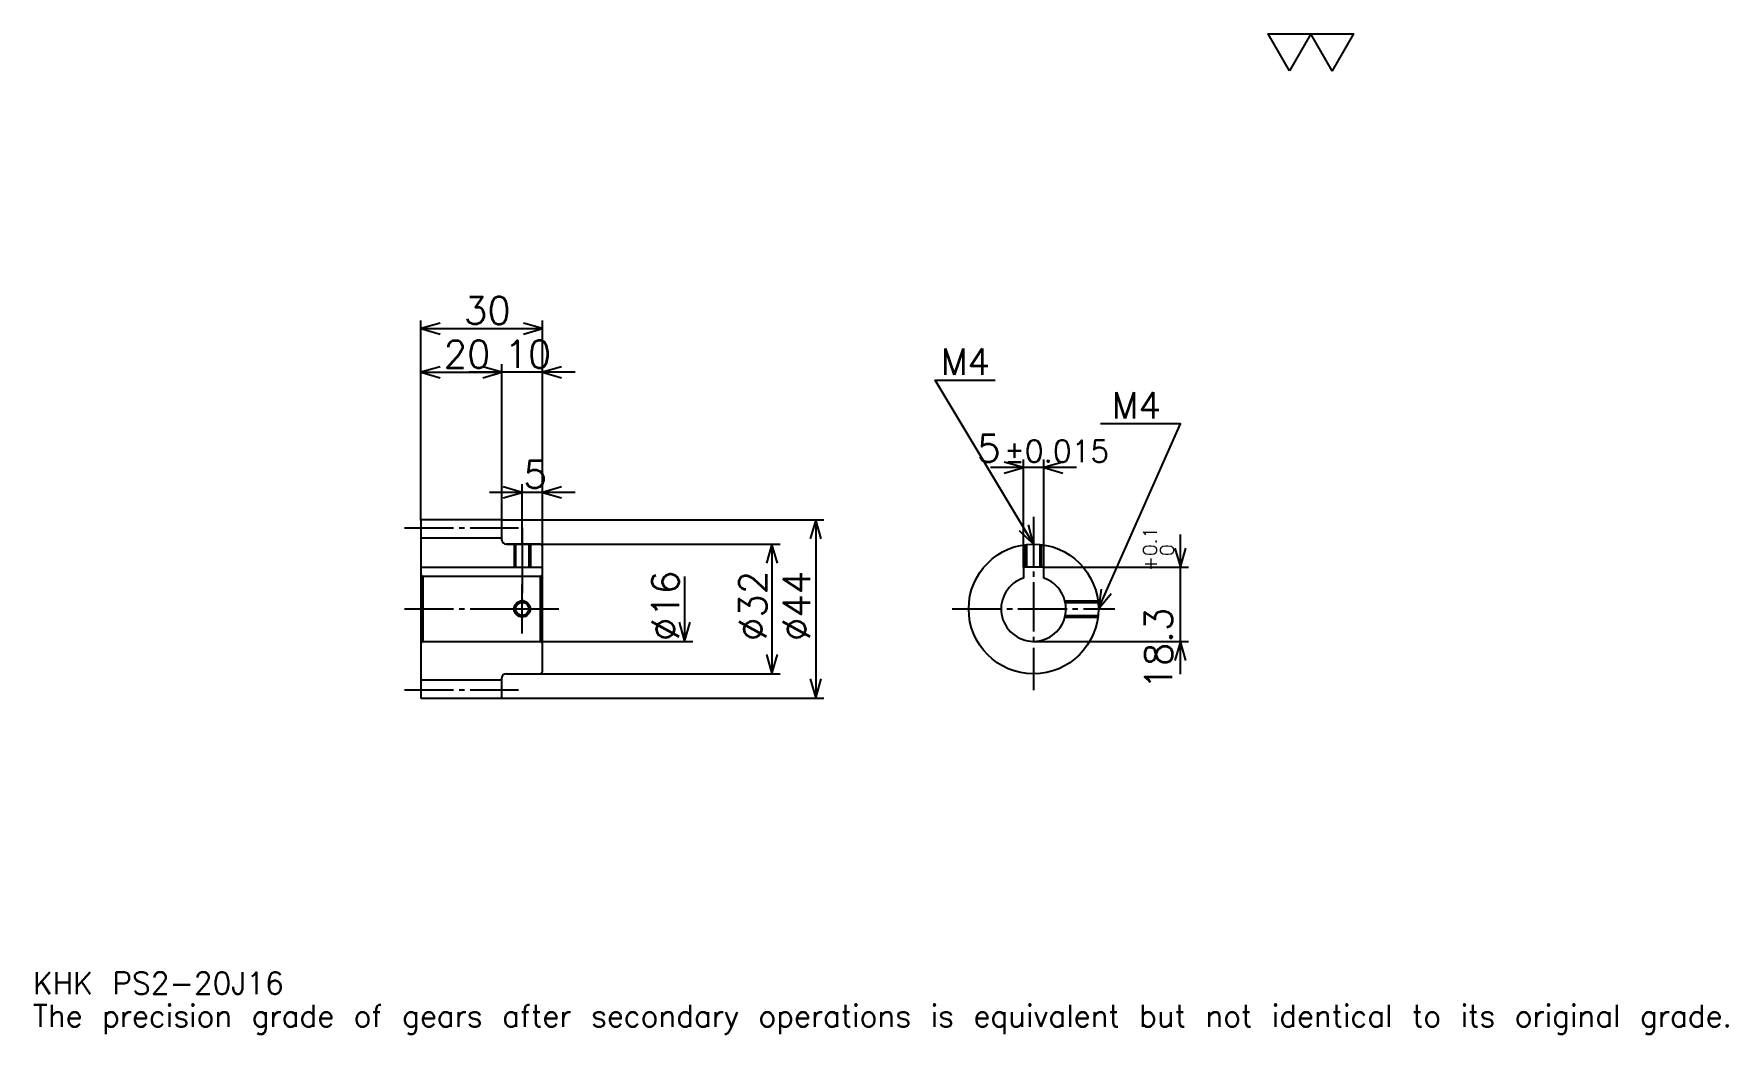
# Model space of a CAD drawing. Extents: x 14 to 432, y 5 to 252.
import ezdxf

# ---------------------------------------------------------------- set-up
doc = ezdxf.new("R2010")
doc.units = 0
doc.linetypes.add('DASHDOT', pattern=[16.173913, 12.130435, -1.347826, 1.347826, -1.347826])
doc.layers.get('0').update_dxf_attribs({"linetype": 'CONTINUOUS'})
doc.layers.add('DASHDOT', color=6, linetype='DASHDOT')
doc.styles.add('KANJI', font='TXT', dxfattribs={"bigfont": 'BIGFONT'})

msp = doc.modelspace()

# ---------------------------------------------------------------- linework, layer by layer
at = {"color": 5}
for p, q in [((109.173904, 131.847824), (109.173904, 181.043472)), ((139.173904, 131.847824), (139.173904, 181.043472)), ((109.173904, 179.021729), (139.173904, 179.021729)), ((109.173904, 168.239136), (129.173904, 168.239136)), ((147.260864, 168.239136), (121.086945, 168.239136)), ((129.173904, 131.847824), (129.173904, 170.260864)), ((257.804321, 120.147827), (257.804321, 146.739136)), ((262.804321, 120.147827), (262.804321, 146.739136)), ((270.891296, 144.717392), (249.717377, 144.717392)), ((147.260864, 138.58696), (126.086945, 138.58696)), ((134.173904, 131.847824), (134.173904, 140.608688)), ((109.173904, 131.747818), (109.173904, 131.847824)), ((129.073898, 131.847824), (139.173904, 131.847824)), ((129.173904, 131.747818), (129.173904, 131.847824)), ((134.173904, 125.847824), (134.173904, 131.847824)), ((134.173904, 125.847824), (134.173904, 131.847824)), ((139.173904, 131.847824), (208.586945, 131.847824)), ((139.173904, 125.347824), (139.173904, 131.847824)), ((206.565216, 131.847824), (206.565216, 87.847824)), ((130.173904, 125.847824), (139.173904, 125.847824)), ((139.173904, 125.847824), (197.804337, 125.847824)), ((195.782593, 125.847824), (195.782593, 93.847824)), ((296.521729, 93.760864), (296.521729, 128.234787)), ((174.217377, 117.847824), (174.217377, 101.847824)), ((262.804321, 120.147827), (298.543457, 120.147827)), ((139.173904, 101.847824), (176.23912, 101.847824)), ((260.304321, 101.847824), (298.543457, 101.847824)), ((130.173904, 93.847824), (139.173904, 93.847824)), ((139.173904, 93.847824), (197.804337, 93.847824)), ((129.073898, 87.847824), (139.173904, 87.847824)), ((139.173904, 87.847824), (208.586945, 87.847824))]:
    msp.add_line(p, q, dxfattribs=at)
at = {"color": 4}
for p, q in [((109.173904, 127.347824), (129.173904, 127.347824)), ((109.173904, 120.147827), (139.173904, 120.147827)), ((109.673904, 117.847824), (109.673904, 101.847824)), ((138.673904, 117.847824), (139.173904, 118.347824)), ((138.673904, 101.847824), (139.173904, 101.347824)), ((109.173904, 92.347824), (129.173904, 92.347824))]:
    msp.add_line(p, q, dxfattribs=at)
at = {"color": 7}
msp.add_lwpolyline([(323.478271, 242.608688), (318.221741, 251.720001), (339.247833, 251.720001), (333.991302, 242.608688), (328.734802, 251.720001), (323.478271, 242.608688)], dxfattribs=at)
at = {"color": 5}
for points in [[(113.891296, 180.369568), (109.173904, 179.021729), (113.891296, 177.67392)], [(134.456512, 177.67392), (139.173904, 179.021729), (134.456512, 180.369568)], [(113.891296, 169.58696), (109.173904, 168.239136), (113.891296, 166.891296)], [(124.456512, 166.891296), (129.173904, 168.239136), (124.456512, 169.58696)], [(124.456512, 166.891296), (129.173904, 168.239136), (124.456512, 169.58696)], [(143.891296, 169.58696), (139.173904, 168.239136), (143.891296, 166.891296)], [(260.304321, 125.847824), (236.043472, 166.282608), (250.869553, 166.282608)], [(276.304321, 109.847824), (296.521729, 155.5), (276.843475, 155.5)], [(253.086945, 143.369568), (257.804321, 144.717392), (253.086945, 146.065216)], [(267.521729, 146.065216), (262.804321, 144.717392), (267.521729, 143.369568)], [(129.456512, 137.239136), (134.173904, 138.58696), (129.456512, 139.934784)], [(143.891296, 139.934784), (139.173904, 138.58696), (143.891296, 137.239136)], [(207.913025, 127.130432), (206.565216, 131.847824), (205.217377, 127.130432)], [(256.721497, 129.199509), (260.304321, 125.847824), (259.03302, 130.586411)], [(197.130432, 121.130432), (195.782593, 125.847824), (194.434784, 121.130432)], [(295.173889, 124.865219), (296.521729, 120.147827), (297.869568, 124.865219)], [(276.982147, 114.70694), (276.304321, 109.847824), (279.446899, 113.615395)], [(172.869553, 106.565216), (174.217377, 101.847824), (175.565216, 106.565216)], [(297.869568, 97.130432), (296.521729, 101.847824), (295.173889, 97.130432)], [(194.434784, 98.565216), (195.782593, 93.847824), (197.130432, 98.565216)], [(205.217377, 92.565216), (206.565216, 87.847824), (207.913025, 92.565216)]]:
    msp.add_lwpolyline(points, dxfattribs=at)
at = {"color": 4}
for points in [[(129.173904, 126.847824), (129.173904, 131.747818), (129.073898, 131.847824), (109.273903, 131.847824), (109.173904, 131.747818), (109.173904, 101.347824)], [(130.173904, 93.847824), (138.673904, 93.847824), (139.173904, 94.347824), (139.173904, 125.347824), (138.673904, 125.847824), (130.173904, 125.847824)], [(132.173904, 125.847824), (132.173904, 120.147827)], [(132.553909, 125.847824), (132.553909, 120.147827)], [(135.7939, 125.847824), (135.7939, 120.147827)], [(136.173904, 125.847824), (136.173904, 120.147827)], [(258.304321, 120.147827), (258.304321, 125.722336)], [(258.684326, 120.147827), (258.684326, 125.765602)], [(261.924316, 120.147827), (261.924316, 125.765602)], [(262.304321, 120.147827), (262.304321, 125.722336)], [(109.173904, 101.347824), (109.673904, 101.847824), (138.673904, 101.847824), (138.673904, 117.847824), (109.673904, 117.847824), (109.173904, 118.347824)], [(262.804321, 117.447166), (262.804321, 120.147827), (257.804321, 120.147827), (257.804321, 117.447166)], [(268.050293, 111.847824), (276.178833, 111.847824)], [(268.138611, 111.467827), (276.222107, 111.467827)], [(268.050293, 107.847824), (276.178833, 107.847824)], [(268.138611, 108.227821), (276.222107, 108.227821)], [(109.173904, 101.347824), (109.173904, 87.947823), (109.273903, 87.847824), (129.073898, 87.847824), (129.173904, 87.947823), (129.173904, 92.847824)]]:
    msp.add_lwpolyline(points, dxfattribs=at)
for centre, radius in [((260.304321, 109.847824), 16), ((134.173904, 109.847824), 1.62)]:
    msp.add_circle(centre, radius, dxfattribs=at)
at = {"color": 7}
msp.add_circle((134.173904, 109.847824), 2, dxfattribs=at)
at = {"color": 4}
for centre, radius, start, end in [((130.173904, 126.847824), 1, 180, 270), ((260.304321, 109.847824), 8, 108.20995733, 71.79004267), ((130.173904, 92.847824), 1, 90, 180)]:
    msp.add_arc(centre, radius, start, end, dxfattribs=at)
at = {"layer": 'DASHDOT', "color": 7}
for p, q in [((105.130424, 129.847824), (133.217377, 129.847824)), ((260.304321, 132.58696), (260.304321, 89.804344)), ((134.173904, 125.847824), (134.173904, 109.847824)), ((105.130424, 109.847824), (143.217377, 109.847824)), ((240.260864, 109.847824), (280.347839, 109.847824)), ((105.130424, 89.847824), (133.217377, 89.847824))]:
    msp.add_line(p, q, dxfattribs=at)
for points in [[(134.173904, 129.891296), (134.173904, 116.104347)], [(134.173904, 103.804344), (134.173904, 115.891304)], [(128.130432, 109.847824), (140.217377, 109.847824)]]:
    msp.add_lwpolyline(points, dxfattribs=at)

# ---------------------------------------------------------------- texts
at = {"color": 7, "style": 'KANJI'}
for s, height, p in [('30', 6.73913, (119.793472, 180.100006)), ('20', 6.73913, (114.793472, 169.317383)), ('10', 6.73913, (129.793472, 169.317383)), ('M4', 6.469565, (237.391296, 167.630432)), ('M4', 6.469565, (279.539124, 156.847824)), ('5', 6.73913, (246.393433, 146.065216)), ('%%p0.015', 5.391304, (253.064346, 146.065216)), ('5', 6.73913, (134.483688, 139.665222)), ('KHK PS2-20J16', 5.391304, (13.478261, 14.826087)), ('The precision grade of gears after secondary operations is equivalent but not identical to its original grade.', 5.391304, (13.478261, 6.73913))]:
    msp.add_text(s, height=height, dxfattribs=at).set_placement(p)
for s, height, p in [('0.1', 3.369565, (290.726074, 122.895683)), ('+', 3.369565, (290.726074, 119.121773)), ('0', 3.369565, (294.904358, 122.895683)), ('%%c16', 6.73913, (172.869553, 101.929344)), ('%%c32', 6.73913, (194.434784, 101.929344)), ('%%c44', 6.73913, (205.217377, 101.929344)), ('18.3', 6.73913, (294.5, 89.952148))]:
    msp.add_text(s, height=height, rotation=90, dxfattribs=at).set_placement(p)

doc.saveas('drawing.dxf')
